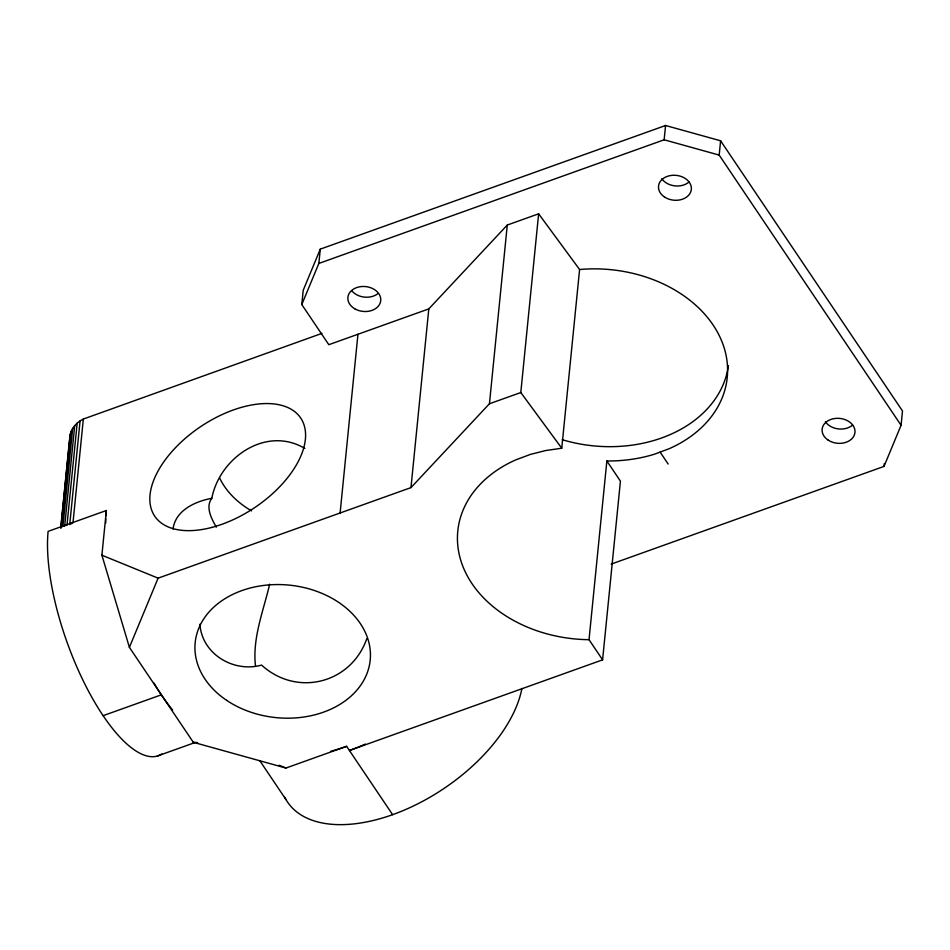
<?xml version="1.0" encoding="UTF-8"?>
<svg xmlns="http://www.w3.org/2000/svg" width="950" height="950" viewBox="0 0 950 950"><rect width="100%" height="100%" fill="white"/><g stroke="black" fill="none" stroke-linecap="round" stroke-linejoin="round"><path stroke-width="1.43" d="M60.741 528.01L69.778 437.499C70.205 429.317 76.214 422.512 83.339 419.057L321.884 333.402M60.883 527.761L70.217 434.328M61.726 522.452L62.166 518.071M62.605 513.689L63.187 507.858M63.626 503.476L64.054 499.094M64.493 494.713L65.075 488.87M65.514 484.5L65.954 480.118M66.393 475.736L66.975 469.894M67.414 465.512L67.996 459.681M68.281 456.76L68.863 450.918M69.302 446.536L69.884 440.693M61.572 527.618L71.191 431.264M62.938 526.146L72.699 428.343M64.647 526.347L74.706 425.612M66.975 525.314L77.176 423.13M69.73 524.578L80.073 420.933M83.339 419.057L72.996 522.702L70.823 523.949M392.623 814.684L346.608 746.32L285.938 768.039L193.313 742.294L129.402 647.354L101.899 555.204L106.353 510.518L48.118 531.371A137.429 47.714 70.3 0 0 86.106 686.553A137.429 47.714 70.3 0 0 161.868 753.967M365.334 744.076A137.429 76.071 -33.9 0 1 349.422 750.5L602.597 659.846L589.024 639.682L606.86 460.976A126.433 95.712 5.7 0 0 654.693 454.124L669.156 448.709A126.433 95.712 5.7 0 0 719.055 335.196A126.433 95.712 5.7 0 0 579.595 269.527L538.638 213.809L507.276 225.043L428.806 308.892L328.819 344.696L301.791 304.546L303.228 290.249L320.281 249.138L665.57 125.495L720.611 140.79L902.5 410.994L901.075 425.279L884.011 466.402L611.147 564.11M301.791 304.546L318.856 263.435L320.281 249.138M340.112 512.976L357.948 334.269M101.899 555.204L158.104 578.158L410.97 487.611L428.806 308.892M410.97 487.611L489.44 403.75L507.276 225.043M589.024 639.682A126.433 95.712 5.7 0 1 463.244 567.316A126.433 95.712 5.7 0 1 515.874 459.836L530.349 454.421L545.727 450.526L561.759 448.234L520.802 392.528L538.638 213.809M561.759 448.234L579.595 269.527M602.597 659.846L620.433 481.139L606.86 460.976M318.856 263.435L664.145 139.792L665.57 125.495M901.075 425.279L719.186 155.088L720.611 140.79M884.011 466.402L884.296 463.541M173.042 529.055C175.394 510.257 195.284 501.41 211.814 498.275C219.628 457.71 266.071 425.351 304.843 448.436M269.658 584.214C263.459 610.803 252.296 638.103 255.467 665.736M129.402 647.354L158.104 578.158M366.807 638.673C351.001 683.656 296.768 697.252 261.582 665.083C233.724 672.956 201.911 654.099 199.916 624.233M211.814 498.275C205.129 507.181 211.648 518.831 216.291 527.155M489.44 403.75L520.802 392.528M103.111 715.671L161.357 694.818M157.308 756.046L194.75 742.639M193.313 742.294L197.683 742.627M664.145 139.792L719.186 155.088M279.086 765.249L285.938 768.039M660.119 452.093L668.171 464.051M259.73 760.594L286.033 799.663M172.591 709.947A137.429 47.714 70.3 0 1 153.829 682.919M105.735 522.999A137.429 47.714 70.3 0 1 105.818 518.676M105.949 515.874A137.429 47.714 70.3 0 1 106.353 510.518M251.572 510.863A87.958 66.583 5.7 0 1 219.628 478.004M521.906 688.489A137.429 76.071 -33.9 0 1 409.794 807.678A137.429 76.071 -33.9 0 1 284.679 797.145M728.365 365.738A126.433 95.712 5.7 0 1 562.234 439.696M852.637 425.066A16.494 12.481 5.7 0 1 825.419 421.753M689.011 182.008A16.494 12.481 5.7 0 1 661.794 178.695M377.732 293.776A16.494 12.481 5.7 0 1 351.749 290.7M346.608 746.32A137.429 76.071 -33.9 0 1 330.838 751.224M211.898 527.404A87.958 48.688 -33.9 0 0 301.613 419.496A87.958 48.688 -33.9 0 0 169.563 454.326A87.958 48.688 -33.9 0 0 211.898 527.404M226.599 700.316A87.958 66.583 5.7 0 0 369.194 666.306A87.958 66.583 5.7 0 0 252.273 587.504A87.958 66.583 5.7 0 0 226.599 700.316M664.418 196.947A16.494 12.481 5.7 0 0 691.149 190.57A16.494 12.481 5.7 0 0 669.227 175.797A16.494 12.481 5.7 0 0 664.418 196.947M828.032 440.016A16.494 12.481 5.7 0 0 854.774 433.639A16.494 12.481 5.7 0 0 832.853 418.855A16.494 12.481 5.7 0 0 828.032 440.016M354.706 308.75A16.494 12.481 5.7 0 0 380.689 300.936A16.494 12.481 5.7 0 0 357.544 287.304A16.494 12.481 5.7 0 0 354.706 308.75"/></g></svg>
